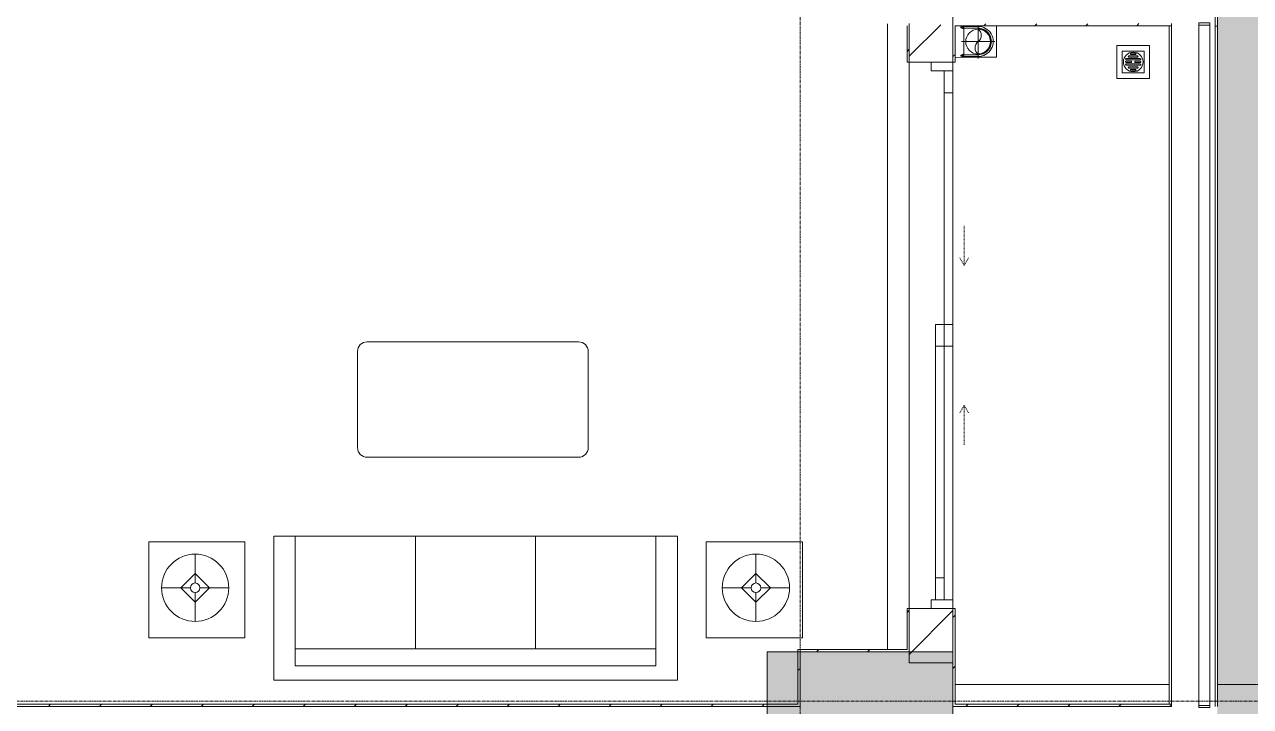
# Model space of a CAD drawing. Header units: millimetres. Extents: x 5357 to 259384, y -16348 to 109893.
# Drawn here: x 49203 to 54814, y 53512 to 56633 of the extents above; entities that cross this region are included whole.
import ezdxf

# ---------------------------------------------------------------- set-up
doc = ezdxf.new("R2010")
doc.units = ezdxf.units.MM
for name, pattern in [('Dash', [6, 3, -3]), ('Grid Line', [22.225, 12.7, -3.175, 3.175, -3.175]), ('IMPORT-CENTER _3_', [10.16, 6.35, -1.27, 1.27, -1.27])]:
    doc.linetypes.add(name, pattern=pattern)
for name, color, linetype, lineweight in [('0-1', 7, 'Continuous', 5), ('A-DOOR', 31, 'Continuous', 9), ('A-DOOR-FRAM', 31, 'Continuous', 9), ('A-DOOR-HDLN', 31, 'Dash', 9), ('A-FLOR-1', 53, 'Continuous', 9), ('A-FLOR-HRAL', 11, 'Continuous', 9), ('A-FLOR-PATT', 8, 'Continuous', 9), ('A-WALL', 113, 'Continuous', 9), ('A-WALL-3', 113, 'Continuous', 18), ('A-WALL-PATT', 111, 'Continuous', 9), ('A-WALL-PATT-2', 53, 'Continuous', 9), ('G-IMPT', 8, 'Continuous', 9), ('G-IMPT-2', 8, 'IMPORT-CENTER _3_', 9), ('I-FURN', 30, 'Continuous', 9), ('I-FURN-1', 254, 'Continuous', 9), ('I-WALL-1', 9, 'Continuous', 18), ('I-WALL-2', 53, 'Continuous', 9), ('M-EQPM', 50, 'Continuous', 9), ('S-BEAM-1', 53, 'Continuous', 9), ('S-COLS-1', 253, 'Continuous', 5), ('S-COLS-2', 9, 'Continuous', 18), ('S-GRID-1', 1, 'Grid Line', 9)]:
    doc.layers.add(name, color=color, linetype=linetype, lineweight=lineweight)
pattern_1 = [(45, (0, 0), (-116.67262, 116.67262), [])]

# ---------------------------------------------------------------- blocks, each defined once
blk = doc.blocks.new('NCV_TKTC_KET CAU_rvt-1-TKCS_MB CẢNH QUAN CÂY XANH')
at = {"layer": 'S-COLS-1'}
blk.add_hatch(color=256, dxfattribs=at).paths.add_polyline_path([(53452.6, 53311.9), (53452.6, 53761.9), (52602.6, 53761.9), (52602.6, 53311.9)])
at = {"layer": 'S-BEAM-1'}
blk.add_line((54452.6, 56633.3), (54452.6, 53511.9), dxfattribs=at)
at = {"layer": 'S-COLS-2'}
for p, q in [((52602.6, 53761.9), (52602.6, 53311.9)), ((53452.6, 53761.9), (52602.6, 53761.9)), ((53452.6, 53311.9), (53452.6, 53761.9))]:
    blk.add_line(p, q, dxfattribs=at)
blk = doc.blocks.new('LOBBY_SOFA_1 - LOBBY_SOFA_1-V24-TKCS_MB CẢNH QUAN CÂY XANH')
at = {"layer": 'I-FURN'}
for p, q in [((-2128.3, 1548.5), (-1160.3, 1548.5)), ((-2172.3, 1064.5), (-2172.3, 1504.5)), ((-1116.3, 1504.5), (-1116.3, 1064.5)), ((-1160.3, 1020.5), (-2128.3, 1020.5)), ((-2688.2, 633.5), (-3128.2, 633.5)), ((-3128.2, 633.5), (-3128.2, 193.5)), ((-2688.2, 193.5), (-2688.2, 633.5)), ((-2556, 660), (-708, 660)), ((-2556, 0), (-2556, 660)), ((-2457, 66), (-2457, 660)), ((-1907, 143), (-1907, 660)), ((-1357, 143), (-1357, 660)), ((-807, 660), (-807, 66)), ((-708, 660), (-708, 0)), ((-575.9, 633.5), (-135.9, 633.5)), ((-575.9, 193.5), (-575.9, 633.5)), ((-135.9, 633.5), (-135.9, 193.5)), ((-2915.4, 445), (-2915.4, 577)), ((-348.6, 445), (-348.6, 577)), ((-2981.4, 423), (-2915.4, 489)), ((-2915.4, 489), (-2849.4, 423)), ((-348.6, 489), (-414.6, 423)), ((-282.6, 423), (-348.6, 489)), ((-2937.4, 423), (-3069.4, 423)), ((-2915.4, 357), (-2981.4, 423)), ((-2849.4, 423), (-2915.4, 357)), ((-2915.4, 269), (-2915.4, 401)), ((-2893.4, 423), (-2761.4, 423)), ((-370.6, 423), (-502.6, 423)), ((-414.6, 423), (-348.6, 357)), ((-348.6, 357), (-282.6, 423)), ((-348.6, 269), (-348.6, 401)), ((-326.6, 423), (-194.6, 423)), ((-3128.2, 193.5), (-2688.2, 193.5)), ((-135.9, 193.5), (-575.9, 193.5)), ((-807, 143), (-2457, 143)), ((-807, 66), (-2457, 66)), ((-708, 0), (-2556, 0))]:
    blk.add_line(p, q, dxfattribs=at)
for centre, radius in [((-2915.4, 423), 154), ((-348.6, 423), 154), ((-2915.4, 423), 22), ((-348.6, 423), 22)]:
    blk.add_circle(centre, radius, dxfattribs=at)
for centre, start, end in [((-2128.3, 1504.5), 90, 180), ((-1160.3, 1504.5), 0, 90), ((-2128.3, 1064.5), 180, 270), ((-1160.3, 1064.5), 270, 0)]:
    blk.add_arc(centre, 44, start, end, dxfattribs=at)
at = {"layer": 'I-FURN-1'}
for p, q in [((-2128.3, 1548.5), (-1160.3, 1548.5)), ((-2172.3, 1064.5), (-2172.3, 1504.5)), ((-1116.3, 1504.5), (-1116.3, 1064.5)), ((-1160.3, 1020.5), (-2128.3, 1020.5)), ((-3128.2, 633.5), (-2688.2, 633.5)), ((-3128.2, 193.5), (-3128.2, 633.5)), ((-2688.2, 633.5), (-2688.2, 193.5)), ((-2556, 660), (-708, 660)), ((-2556, 0), (-2556, 660)), ((-708, 660), (-708, 0)), ((-575.9, 633.5), (-135.9, 633.5)), ((-575.9, 193.5), (-575.9, 633.5)), ((-135.9, 633.5), (-135.9, 193.5)), ((-2688.2, 193.5), (-3128.2, 193.5)), ((-135.9, 193.5), (-575.9, 193.5)), ((-708, 0), (-2556, 0))]:
    blk.add_line(p, q, dxfattribs=at)
for centre, start, end in [((-2128.3, 1504.5), 90, 180), ((-1160.3, 1504.5), 0, 90), ((-2128.3, 1064.5), 180, 270), ((-1160.3, 1064.5), 270, 0)]:
    blk.add_arc(centre, 44, start, end, dxfattribs=at)
blk = doc.blocks.new('NCV_TKTC_TANG 1_rvt-1-TKCS_MB CẢNH QUAN CÂY XANH')
at = {"layer": 'A-WALL-PATT-2'}
h = blk.add_hatch(dxfattribs=at)
h.set_pattern_fill('FP_10', color=256, style=0, pattern_type=2)
h.set_pattern_definition(pattern_1)
h.paths.add_polyline_path([(53252.6, 53761.9), (53252.6, 53960.3), (53242.6, 53960.3), (53242.6, 53761.9)])
h.paths.add_polyline_path([(53252.6, 56460.3), (53252.6, 56626.9), (53242.6, 56626.9), (53242.6, 56460.3)])
h = blk.add_hatch(dxfattribs=at)
h.set_pattern_fill('FP_10', color=256, style=0, pattern_type=2)
h.set_pattern_definition(pattern_1)
h.paths.add_polyline_path([(53462.6, 56626.9), (54452.6, 56626.9), (54452.6, 56636.9), (53452.6, 56635.9), (53452.6, 56626.9)])
h = blk.add_hatch(dxfattribs=at)
h.set_pattern_fill('FP_10', color=256, style=0, pattern_type=2)
h.set_pattern_definition(pattern_1)
h.paths.add_polyline_path([(53452.6, 53511.9), (53462.6, 53511.9), (53462.6, 53960.3), (53452.6, 53960.3)])
h.paths.add_polyline_path([(53462.6, 56460.3), (53462.6, 56626.9), (53452.6, 56626.9), (53452.6, 56460.3)])
h = blk.add_hatch(dxfattribs=at)
h.set_pattern_fill('FP_10', color=256, style=0, pattern_type=2)
h.set_pattern_definition(pattern_1)
h.paths.add_polyline_path([(52752.6, 53761.9), (53242.6, 53761.9), (53242.6, 53771.9), (52742.6, 53771.9), (52742.6, 53761.9)])
h = blk.add_hatch(dxfattribs=at)
h.set_pattern_fill('FP_10', color=256, style=0, pattern_type=2)
h.set_pattern_definition(pattern_1)
h.paths.add_polyline_path([(52752.6, 53511.9), (52752.6, 53761.9), (52742.6, 53761.9), (52742.6, 53511.9)])
h = blk.add_hatch(dxfattribs=at)
h.set_pattern_fill('FP_10', color=256, style=0, pattern_type=2)
h.set_pattern_definition(pattern_1)
h.paths.add_polyline_path([(52742.6, 53511.9), (52742.6, 53521.9), (48862.6, 53521.9), (48862.6, 53511.9), (51353.6, 53511.9)])
h = blk.add_hatch(dxfattribs=at)
h.set_pattern_fill('FP_10', color=256, style=0, pattern_type=2)
h.set_pattern_definition(pattern_1)
h.paths.add_polyline_path([(53462.6, 53511.9), (54452.6, 53511.9), (54452.6, 53521.9), (53462.6, 53521.9)])
at = {"layer": 'A-FLOR-1'}
for p, q in [((53252.6, 56626.9), (53252.6, 56636.9)), ((53252.5, 56460.3), (53252.5, 53960.3)), ((53252.6, 53960.3), (53252.6, 56460.3)), ((53452.5, 54000.3), (53452.5, 55160.7))]:
    blk.add_line(p, q, dxfattribs=at)
at = {"layer": 'I-WALL-1'}
for p, q in [((53242.6, 56626.9), (53242.6, 56460.3)), ((53252.6, 56460.3), (53252.6, 56626.9)), ((53452.6, 56636.9), (53452.6, 56626.9)), ((53452.6, 56626.9), (53452.6, 56460.3)), ((53462.6, 56626.9), (54452.6, 56626.9)), ((53462.6, 56460.3), (53462.6, 56626.9)), ((54452.6, 56626.9), (54452.6, 56636.9)), ((53242.6, 56460.3), (53252.6, 56460.3)), ((53452.6, 56460.3), (53462.6, 56460.3)), ((53242.6, 53960.3), (53242.6, 53771.9)), ((53252.6, 53960.3), (53242.6, 53960.3)), ((53252.6, 53761.9), (53252.6, 53960.3)), ((53452.6, 53960.3), (53452.6, 53511.9)), ((53462.6, 53960.3), (53452.6, 53960.3)), ((53462.6, 53521.9), (53462.6, 53960.3)), ((53242.6, 53771.9), (52742.6, 53771.9)), ((52742.6, 53771.9), (52742.6, 53761.9)), ((52742.6, 53761.9), (52742.6, 53521.9)), ((52752.6, 53761.9), (53242.6, 53761.9)), ((52752.6, 53511.9), (52752.6, 53761.9)), ((53242.6, 53761.9), (53252.6, 53761.9)), ((52742.6, 53521.9), (48862.6, 53521.9)), ((48862.6, 53511.9), (52742.6, 53511.9)), ((52742.6, 53511.9), (52752.6, 53511.9)), ((53452.6, 53511.9), (53462.6, 53511.9)), ((54452.6, 53521.9), (53462.6, 53521.9)), ((53462.6, 53511.9), (54452.6, 53511.9)), ((54452.6, 53511.9), (54452.6, 53521.9))]:
    blk.add_line(p, q, dxfattribs=at)
at = {"layer": 'I-WALL-2'}
for p, q in [((54442.6, 53521.9), (54442.6, 56626.9)), ((54452.6, 56626.9), (54452.6, 53521.9))]:
    blk.add_line(p, q, dxfattribs=at)
at = {"layer": 'I-FURN-1'}
blk.add_blockref('LOBBY_SOFA_1 - LOBBY_SOFA_1-V24-TKCS_MB CẢNH QUAN CÂY XANH', (52899.1, 53632), dxfattribs=at)
blk = doc.blocks.new('DEG_02-DEG_03 - DEG_02-2500x2400mm-CỬA ĐI 02 CÁNH TRƯỢT-625766-TKCS_MB CẢNH QUAN CÂY XANH')
at = {"layer": 'A-DOOR'}
for p, q in [((-1110, 100), (-1210, 100)), ((-1210, 100), (-1210, 60)), ((-1210, 60), (-1110, 60)), ((-1110, 60), (-1110, 100)), ((-1110, 100), (-50, 100)), ((-50, 60), (-1110, 60)), ((50, 100), (-50, 100)), ((-50, 100), (-50, 60)), ((50, 60), (-50, 60)), ((-50, 60), (-50, 20)), ((-50, 60), (50, 60)), ((50, 60), (50, 100)), ((50, 20), (50, 60)), ((50, 60), (1110, 60)), ((1210, 60), (1110, 60)), ((1110, 60), (1110, 20)), ((1210, 20), (1210, 60)), ((-50, 20), (50, 20)), ((1110, 20), (50, 20)), ((1110, 20), (1210, 20))]:
    blk.add_line(p, q, dxfattribs=at)
at = {"layer": 'A-DOOR-FRAM'}
for p, q in [((-1210, 100), (-1250, 100)), ((-1250, 100), (-1250, 0)), ((-1210, 0), (-1210, 100)), ((1250, 100), (1210, 100)), ((1210, 100), (1210, 0)), ((1250, 0), (1250, 100)), ((-1250, 0), (-1210, 0)), ((1210, 0), (1250, 0))]:
    blk.add_line(p, q, dxfattribs=at)
at = {"layer": 'A-DOOR-HDLN'}
for p, q in [((-320.4, 151.1), (-355, 171.1)), ((320.4, 151.1), (355, 171.1)), ((-500.4, 151.1), (-320.4, 151.1)), ((-320.4, 151.1), (-355, 131.1)), ((320.4, 151.1), (355, 131.1)), ((500.4, 151.1), (320.4, 151.1))]:
    blk.add_line(p, q, dxfattribs=at)
blk = doc.blocks.new('Railing - 50 x 10mm-1251311-TKCS_MB CẢNH QUAN CÂY XANH')
at = {"layer": 'A-FLOR-HRAL'}
for p, q in [((25, 5), (-25, 5)), ((-25, 5), (-25, -5)), ((25, -5), (25, 5)), ((-25, -5), (25, -5))]:
    blk.add_line(p, q, dxfattribs=at)
blk = doc.blocks.new('Railing - Railing-1598497-TKCS_MB CẢNH QUAN CÂY XANH')
at = {"layer": 'A-FLOR-HRAL'}
for p, q in [((54578.6, 56630.3), (54578.6, 53516.9)), ((54628.6, 53516.9), (54628.6, 56630.3))]:
    blk.add_line(p, q, dxfattribs=at)
for p in [(54603.6, 56635.3), (54603.6, 53511.9)]:
    blk.add_blockref('Railing - 50 x 10mm-1251311-TKCS_MB CẢNH QUAN CÂY XANH', p)
blk = doc.blocks.new('TKTC_XREF_251221_MB TANG 1 - TKTC_XREF_260130_MB TANG 1_dwg_THU NUOC - THU NUOC-444531-TKCS_MB TẦNG 1-4202124-TKCS_MB CẢNH QUAN CÂY XANH')
at = {"layer": 'M-EQPM'}
for p, q in [((-23.3, 10.8), (40.9, 10.8)), ((40.9, 4.8), (-23.3, 4.8)), ((-11, 23.3), (28.5, 23.3)), ((28.5, 17.3), (-11, 17.3)), ((-1.1, 35.6), (18.5, 35.6)), ((18.5, 29.6), (-1.1, 29.6)), ((-23.3, -13.6), (40.9, -13.6)), ((40.9, -19.6), (-23.3, -19.6)), ((-11, -26.1), (28.5, -26.1)), ((28.5, -32.1), (-11, -32.1)), ((-1.1, -38.5), (18.5, -38.5)), ((18.5, -44.5), (-1.1, -44.5))]:
    blk.add_line(p, q, dxfattribs=at)
at = {"layer": 'M-EQPM', "flags": 128}
for points in [[(83.7, -79.4), (83.7, 70.6), (-66.3, 70.6), (-66.3, -79.4)], [(58.7, -54.4), (58.7, 45.6), (-41.3, 45.6), (-41.3, -54.4)]]:
    blk.add_lwpolyline(points, close=True, dxfattribs=at)
for points in [[(-23.3, -1.2), (0.7, -1.2), (0.7, -7.2), (-23.3, -7.2)], [(40.9, -7.2), (16.7, -7.2), (16.7, -1.2), (40.9, -1.2)]]:
    blk.add_lwpolyline(points, dxfattribs=at)
at = {"layer": 'M-EQPM'}
for centre, radius, start, end in [((8.7, -4.4), 45, 360, 180), ((8.7, -4.4), 45, 360, 180), ((-23.3, 7.8), 3, 90, 270), ((-11, 20.3), 3, 90, 270), ((-1.1, 32.6), 3, 90, 270), ((18.5, 32.6), 3, 270, 90), ((28.5, 20.3), 3, 270, 90), ((40.9, 7.8), 3, 270, 90), ((8.7, -4.4), 45, 180, 360), ((8.7, -4.4), 45, 180, 360), ((-23.3, -4.2), 3, 90, 270), ((-23.3, -16.6), 3, 90, 270), ((-11, -29.1), 3, 90, 270), ((-1.1, -41.5), 3, 90, 270), ((18.5, -41.5), 3, 270, 90), ((28.5, -29.1), 3, 270, 90), ((40.9, -4.2), 3, 270, 90), ((40.9, -16.6), 3, 270, 90)]:
    blk.add_arc(centre, radius, start, end, dxfattribs=at)
blk = doc.blocks.new('TKTC_XREF_251221_MB TANG 1 - TKTC_XREF_260130_MB TANG 1_dwg_CUM U_DN100-V219-TKCS_MB CẢNH QUAN CÂY XANH')
at = {"layer": 'G-IMPT'}
blk.add_hatch(color=256, dxfattribs=at).paths.add_polyline_path([(0, 61), (15.8, 58.9), (30.5, 52.8), (43.1, 43.1), (52.8, 30.5), (58.9, 15.8), (61, 0), (58.9, -15.8), (52.8, -30.5), (43.1, -43.1), (30.5, -52.8), (15.8, -58.9), (0, -61), (0, -57), (14.8, -55.1), (28.5, -49.4), (40.3, -40.3), (49.4, -28.5), (55.1, -14.8), (57, 0), (55.1, 14.8), (49.4, 28.5), (40.3, 40.3), (28.5, 49.4), (14.8, 55.1), (0, 57)])
for p, q in [((-79.1, 66.6), (-79.1, 63.4)), ((-76.6, 66.6), (-76.6, 63.4)), ((-74.6, 66.6), (-74.6, 63.4)), ((-72.7, 69.3), (-72.7, 60.7)), ((-66.9, 67.9), (-71.7, 67.9)), ((-66.9, 62.1), (-71.7, 62.1)), ((-65, 69), (0, 69)), ((-79.1, -63.4), (-79.1, -66.6)), ((-76.6, -63.4), (-76.6, -66.6)), ((-74.6, -63.4), (-74.6, -66.6)), ((-72.7, -60.7), (-72.7, -69.3)), ((-66.9, -62.1), (-71.7, -62.1)), ((-66.9, -67.9), (-71.7, -67.9)), ((-66.9, -72.7), (-66.9, -70.8)), ((-65, -69), (0, -69))]:
    blk.add_line(p, q, dxfattribs=at)
at = {"layer": 'G-IMPT', "flags": 128}
for points in [[(-72.7, 67.6), (-78.1, 67.6), (-78.1, 62.4), (-72.7, 62.4)], [(-71.7, 59.2), (-66.9, 59.2), (-66.9, 70.8), (-71.7, 70.8)], [(-66.9, 70.8), (-66.9, 72.7), (-65, 72.7), (-65, 57.3), (-66.9, 57.3), (-66.9, 59.2)], [(-65, 61), (0, 61), (0, 57)], [(-72.7, -62.4), (-78.1, -62.4), (-78.1, -67.6), (-72.7, -67.6)], [(-71.7, -70.8), (-66.9, -70.8), (-66.9, -59.2), (-71.7, -59.2)], [(-66.9, -59.2), (-66.9, -57.3), (-65, -57.3), (-65, -72.4)], [(-65, -61), (0, -61), (0, -57)]]:
    blk.add_lwpolyline(points, dxfattribs=at)
at = {"layer": 'G-IMPT'}
for centre, radius, start, end in [((-78.1, 66.6), 0.96, 90, 180), ((-78.1, 63.4), 0.96, 180, 270), ((-71.1, 69.3), 1.56, 112.6199, 247.3801), ((-67.9, 65), 4.8, 143.1301, 216.8699), ((-71.1, 60.7), 1.56, 112.6199, 247.3801), ((0, 0), 69, 270, 90), ((0, 0), 61, 270, 90), ((0, 0), 57, 270, 90), ((-78.1, -63.4), 0.96, 90, 180), ((-78.1, -66.6), 0.96, 180, 270), ((-71.1, -60.7), 1.56, 112.6199, 247.3801), ((-67.9, -65), 4.8, 143.1301, 216.8699), ((-71.1, -69.3), 1.56, 112.6199, 247.3801)]:
    blk.add_arc(centre, radius, start, end, dxfattribs=at)
blk = doc.blocks.new('TKTC_XREF_251221_MB TANG 1 - TKTC_XREF_260130_MB TANG 1_dwg_$cc-V220-TKCS_MB CẢNH QUAN CÂY XANH')
at = {"layer": 'G-IMPT'}
blk.add_circle((0, 0), 0.5, dxfattribs=at)
for centre, radius, start, end in [((0, 0), 0.5, 90, 270), ((0.188, 0.25), 0.313, 126.8699, 233.1301), ((-0.188, -0.25), 0.313, 306.8699, 53.1301)]:
    blk.add_arc(centre, radius, start, end, dxfattribs=at)
at = {"layer": 'G-IMPT-2'}
for p, q in [((0, -0.673), (0, 0.639)), ((-0.673, 0), (0.673, 0))]:
    blk.add_line(p, q, dxfattribs=at)
blk = doc.blocks.new('TKTC_XREF_251221_MB TANG 1 - TKTC_XREF_260130_MB TANG 1_dwg-4202109-TKCS_MB CẢNH QUAN CÂY XANH')
at = {"layer": 'G-IMPT'}
blk.add_line((-149648.9, -344719.3), (-149648.9, -344863.9), dxfattribs=at)
at = {"layer": 'G-IMPT', "flags": 128}
for points in [[(-149649, -344719.3), (-149649, -344864.2), (-149689.1, -344863.9)], [(-149648.9, -344863.9), (-149499.2, -344863.9), (-149499.2, -344719.7)]]:
    blk.add_lwpolyline(points, dxfattribs=at)
at = {"extrusion": (0, 0, -1)}
for name, p, xscale, yscale, zscale, rotation in [('TKTC_XREF_251221_MB TANG 1 - TKTC_XREF_260130_MB TANG 1_dwg_CUM U_DN100-V219-TKCS_MB CẢNH QUAN CÂY XANH', (149584, -344791.5), 0.9975000000000006, 0.9975000000000006, -0.9975000000000006, 180.000991338195), ('TKTC_XREF_251221_MB TANG 1 - TKTC_XREF_260130_MB TANG 1_dwg_$cc-V220-TKCS_MB CẢNH QUAN CÂY XANH', (149584, -344792.4), 113.7150000000073, 113.7150000000073, -113.7150000000073, 359.9990086636432)]:
    blk.add_blockref(name, p, dxfattribs=dict(at, xscale=xscale, yscale=yscale, zscale=zscale, rotation=rotation))
at = {"extrusion": (0, 0, -1), "zscale": -1}
blk.add_blockref('TKTC_XREF_251221_MB TANG 1 - TKTC_XREF_260130_MB TANG 1_dwg_THU NUOC - THU NUOC-444531-TKCS_MB TẦNG 1-4202124-TKCS_MB CẢNH QUAN CÂY XANH', (148865.4, -344881), dxfattribs=at)
blk = doc.blocks.new('TKTC_XREF_251221_MB TANG 1 - TKTC_XREF_251221_MB TANG 1-2038492-TKCS_MB CẢNH QUAN CÂY XANH')
blk.add_blockref('TKTC_XREF_251221_MB TANG 1 - TKTC_XREF_260130_MB TANG 1_dwg-4202109-TKCS_MB CẢNH QUAN CÂY XANH', (169499.1, 384109.7))
blk = doc.blocks.new('TKTC_NAP THAM BE NUOC NGAM_260130 - TKTC_XREF_260130_NAP THAM BE NUOC NGAM_dwg-4013458-TKCS_MB CẢNH QUAN CÂY XANH')
at = {"layer": 'G-IMPT'}
for p, q in [((-150009, 152213.7), (-150009, 149349.7)), ((-149709, 149578), (-149709, 150738)), ((-149709, 149578), (-149709, 150738)), ((-148719.1, 149189.7), (-149699.1, 149189.7)), ((-148719.1, 149189.7), (-149699.1, 149189.7)), ((-142334, 149189.7), (-148499, 149189.7))]:
    blk.add_line(p, q, dxfattribs=at)
at = {"layer": 'G-IMPT', "flags": 128}
blk.add_lwpolyline([(-149699, 153614.7), (-142334, 153614.7), (-142334, 149189.7), (-148499, 149189.7)], dxfattribs=at)
blk = doc.blocks.new('TKTC_NAP THAM BE NUOC NGAM_260130 - NẮP THĂM BỂ NƯỚC NGẦM-2336355-TKCS_MB CẢNH QUAN CÂY XANH')
blk.add_blockref('TKTC_NAP THAM BE NUOC NGAM_260130 - TKTC_XREF_260130_NAP THAM BE NUOC NGAM_dwg-4013458-TKCS_MB CẢNH QUAN CÂY XANH', (150009, -139814.7))

msp = doc.modelspace()

# ---------------------------------------------------------------- hatches: boundary and pattern name
at = {"layer": 'A-FLOR-PATT'}
h = msp.add_hatch(dxfattribs=at)
h.set_pattern_fill('FP_23', color=256, style=0, pattern_type=2)
h.set_pattern_definition([(0, (167.64, 11.2), (558.8, 558.8), [83.82, -16.764, 22.352, -16.764, -419.1]), (0, (167.64, 11.2), (558.8, 558.8), [-139.7, 83.82, -335.28]), (0, (139.7, 27.94), (558.8, 558.8), [55.88, -41.91, 83.82, -41.91, -335.28]), (0, (139.7, 27.94), (558.8, 558.8), [-223.52, 55.88, -279.4]), (0, (335.3, 251.46), (558.8, 558.8), [69.85, -27.94, 69.85, -391.16]), (0, (55.9, 363.2), (558.8, 558.8), [27.94, -55.88, 27.94, -447.04]), (90, (111.76, 363.2), (-558.8, 558.8), [50.292, -508.508]), (90, (279.4, 27.94), (-558.8, 558.8), [55.88, -502.92]), (90, (419.1, 251.46), (-558.8, 558.8), [55.88, -502.92]), (45, (352.04, 22.35), (0, 558.7996), [55.88, -734.383]), (135, (206.76, 22.35), (-558.7996, 0), [55.88, -734.383]), (63.435, (335.28, 25.15), (-0.0005, 558.8001), [55.88, -1193.635]), (75.964, (307.34, 27.94), (-0.00237, 558.80038), [55.88, -2248.111]), (75.964, (447.04, 251.46), (-0.00237, 558.80038), [44.704, -2259.287]), (75.964, (122.94, 363.22), (-0.00237, 558.80038), [39.116, -2264.875]), (104.036, (251.46, 27.94), (0.00237, 558.80038), [55.88, -2248.111]), (104.036, (391.16, 251.46), (0.00237, 558.80038), [44.704, -2259.287]), (104.036, (100.58, 363.22), (0.00237, 558.80038), [39.116, -2264.875]), (116.565, (223.52, 25.15), (0.0005, 558.8001), [55.88, -1193.634])])
h.paths.add_polyline_path([(54666.6, 53411.9), (60142.5, 53411.9), (60143.5, 55396.3), (62163.2, 55396.9), (62264.5, 55404), (62363.6, 55422.4), (62460.7, 55452.1), (62556.4, 55494.2), (62631.4, 55536.5), (62713.7, 55596.1), (62789, 55664.9), (62859.7, 55747.3), (62914.6, 55828.1), (62954.4, 55900.2), (62992.6, 55992.4), (63020.3, 56088.3), (63037, 56186.7), (63042.6, 56286.3), (63042.1, 61272.4), (63034.9, 61462.3), (63015.3, 61651.4), (62983.2, 61838.9), (62938.5, 62025), (62881.4, 62208.3), (62811.9, 62388), (62731.2, 62561.6), (62635.7, 62735.2), (62551.3, 62870.1), (62421.8, 63046.6), (62319, 63170.9), (62188.6, 63309.2), (62048.9, 63438.9), (61900.8, 63559.3), (61744.8, 63669.8), (61581.4, 63770.1), (61411, 63859.5), (61234, 63937.8), (61050.3, 64004.7), (60898.6, 64050.6), (60714.7, 64093.3), (60528.6, 64124), (60340.9, 64142.4), (60152.6, 64148.6), (60152.6, 64158.6), (54662.6, 64158.6), (54661.5, 61501.9), (53462.6, 61501.9), (53462.6, 61511.9), (53452.6, 61511.9), (53452.7, 60435.3), (53462.6, 60435.3), (53463.1, 56843.3), (54662.6, 56843.3), (54662.6, 53411.9)])
at = {"layer": 'A-WALL-PATT'}
h = msp.add_hatch(dxfattribs=at)
h.set_pattern_fill('FP_1', color=256, style=0, pattern_type=2)
h.set_pattern_definition([(45, (0, 0), (-124.4508, 124.4508), [])])
h.paths.add_polyline_path([(53352.6, 53711.9), (53452.6, 53711.9), (53452.6, 53960.3), (53252.6, 53960.3), (53252.6, 53711.9)])
h.paths.add_polyline_path([(53452.6, 56460.3), (53452.6, 56631.9), (53252.6, 56631.9), (53252.6, 56460.3), (53352.6, 56460.3)])

# ---------------------------------------------------------------- linework, layer by layer
at = {"layer": 'A-WALL'}
for p, q in [((54652.6, 53511.9), (54652.6, 56625.2)), ((54662.6, 56625.2), (54662.6, 53511.9)), ((53252.6, 53960.3), (53252.6, 56460.3)), ((53452.6, 55160.3), (53452.6, 54000.3))]:
    msp.add_line(p, q, dxfattribs=at)
at = {"layer": 'A-WALL-3'}
for p, q in [((53452.6, 56833.3), (53452.6, 56460.3)), ((54652.6, 56833.3), (54652.6, 56625.2)), ((54662.6, 56625.2), (54662.6, 56843.3)), ((53252.6, 56633.3), (53252.6, 56460.3)), ((54652.6, 56625.2), (54662.6, 56625.2)), ((53252.6, 56460.3), (53352.6, 56460.3)), ((53252.6, 53960.3), (53252.6, 53711.9)), ((53352.6, 53960.3), (53252.6, 53960.3)), ((53452.6, 53711.9), (53452.6, 53960.3)), ((53252.6, 53711.9), (53452.6, 53711.9))]:
    msp.add_line(p, q, dxfattribs=at)
at = {"layer": 'S-GRID-1'}
for p, q in [((52752.6, 20960.6), (52752.6, 80482.7)), ((130319.3, 53536.9), (29351.8, 53536.9))]:
    msp.add_line(p, q, dxfattribs=at)

# ---------------------------------------------------------------- block references
at = {"layer": '0-1'}
for name in ['NCV_TKTC_KET CAU_rvt-1-TKCS_MB CẢNH QUAN CÂY XANH', 'NCV_TKTC_TANG 1_rvt-1-TKCS_MB CẢNH QUAN CÂY XANH']:
    msp.add_blockref(name, (0, 0), dxfattribs=at)
at = {"layer": 'A-DOOR', "rotation": 269.9999999999999}
msp.add_blockref('DEG_02-DEG_03 - DEG_02-2500x2400mm-CỬA ĐI 02 CÁNH TRƯỢT-625766-TKCS_MB CẢNH QUAN CÂY XANH', (53352.6, 55210.3), dxfattribs=at)
at = {"layer": 'A-FLOR-HRAL'}
msp.add_blockref('Railing - Railing-1598497-TKCS_MB CẢNH QUAN CÂY XANH', (0, 0), dxfattribs=at)
at = {"layer": 'M-EQPM'}
for name, p in [('TKTC_XREF_251221_MB TANG 1 - TKTC_XREF_251221_MB TANG 1-2038492-TKCS_MB CẢNH QUAN CÂY XANH', (33652.6, 17236.9)), ('TKTC_NAP THAM BE NUOC NGAM_260130 - NẮP THĂM BỂ NƯỚC NGẦM-2336355-TKCS_MB CẢNH QUAN CÂY XANH', (53152.6, 44236.9))]:
    msp.add_blockref(name, p, dxfattribs=at)

doc.saveas('drawing.dxf')
